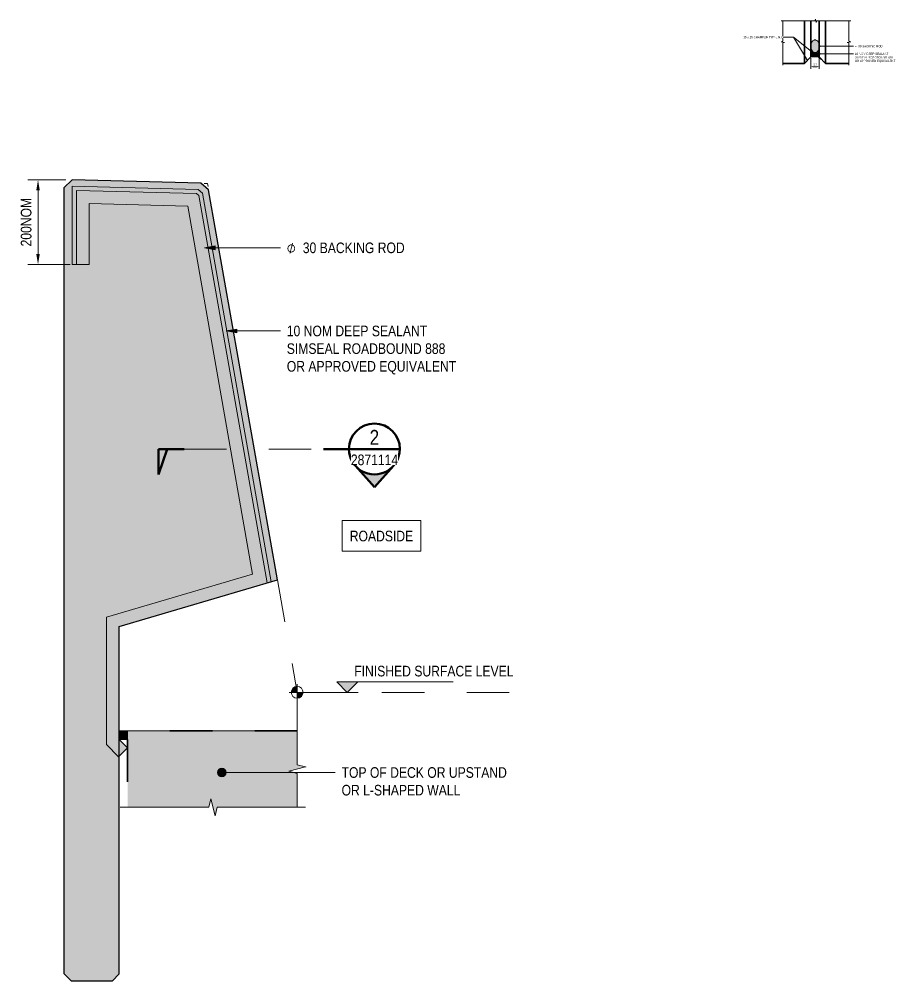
# Model space of a CAD drawing. Header units: metres. Extents: x 0.8 to 15.7, y 1.4 to 7.7.
# Drawn here: x 13.603 to 15.653, y 1.416 to 3.683 of the extents above; entities that cross this region are included whole.
import ezdxf

# ---------------------------------------------------------------- set-up
doc = ezdxf.new("R2010")
doc.units = ezdxf.units.M
doc.linetypes.add('Dot_Section Line', pattern=[0.02, 0, -0.02])
doc.linetypes.add('JacobsDash', pattern=[0.0045, 0.003, -0.0015])
doc.layers.get('Defpoints').update_dxf_attribs({"color": 41})
for name, color, linetype, lineweight in [('D-BDGE', 7, 'Continuous', 13), ('D-BDGE-LINE', 7, 'Continuous', 9), ('D-ENHA-ANNO-TEXT', 7, 'Continuous', 9), ('D-ENHA-GEN-LINE', 7, 'Continuous', 13), ('D-ENHA-TEXT', 7, 'Continuous', 9), ('D-ENHA-TEXT-DIMS', 7, 'Continuous', 9)]:
    doc.layers.add(name, color=color, linetype=linetype, lineweight=lineweight)
doc.styles.add('Arial Narrow_1', font='ARIALN.TTF', dxfattribs={"height": 0.025})
doc.styles.add('Arial Narrow_2', font='ARIALN.TTF', dxfattribs={"height": 0.035})
doc.styles.add('Arial Narrow_5', font='ARIALN.TTF', dxfattribs={"height": 0.005})
doc.styles.add('Segoe UI Symbol_1', font='seguisym.ttf', dxfattribs={"height": 0.025})
doc.styles.add('Segoe UI Symbol_2', font='seguisym.ttf', dxfattribs={"height": 0.005})
doc.dimstyles.new('Dimension_Standard_O__mm_', dxfattribs={"dimscale": 0.3048, "dimtxt": 0.025586, "dimasz": 0.082021, "dimexe": 0.07874, "dimexo": 0.049213, "dimgap": 0.049213, "dimtad": 1, "dimdec": 0, "dimlfac": 1000, "dimzin": 0, "dimdsep": 46, "dimtxsty": 'Arial Narrow_1', "dimsah": 1, "dimcen": 0.09, "dimaunit": 1, "dimadec": 4, "dimazin": 0, "dimtfac": 1, "dimtdec": 4, "dimtix": 1, "dimtmove": 0, "dimatfit": 3, "dimfxl": 1, "dimtvp": 1, "dimtfill": 1, "dimtolj": 1, "dimtzin": 0, "dimlwd": 18, "dimlwe": 18, "dimarcsym": 2})
doc.dimstyles.new('Dimension_Standard_O__mm__4', dxfattribs={"dimscale": 0.3048, "dimtxt": 0.005117, "dimasz": 0.016404, "dimexe": 0.015748, "dimexo": 0.009843, "dimgap": 0.009843, "dimtad": 1, "dimdec": 0, "dimlfac": 1000, "dimzin": 0, "dimdsep": 46, "dimtxsty": 'Arial Narrow_5', "dimsah": 1, "dimcen": 0.09, "dimaunit": 1, "dimadec": 4, "dimazin": 0, "dimtfac": 1, "dimtdec": 4, "dimtix": 1, "dimtmove": 0, "dimatfit": 3, "dimfxl": 1, "dimtvp": 1, "dimtfill": 1, "dimtolj": 1, "dimtzin": 0, "dimlwd": 18, "dimlwe": 18, "dimarcsym": 2})

# ---------------------------------------------------------------- blocks, each defined once
blk = doc.blocks.new('CS_DET_BreakLine_ViewScale1 - CS_Std BreakLine-5691786-DRG-2871114 - SECTION 1')
at = {"layer": 'D-BDGE-LINE', "lineweight": 18}
for p, q in [((0.08, 0), (0, 0)), ((0.085, 0.02), (0.08, 0)), ((0.095, -0.02), (0.085, 0.02)), ((0.1, 0), (0.095, -0.02)), ((0.2, 0), (0.1, 0))]:
    blk.add_line(p, q, dxfattribs=at)
blk = doc.blocks.new('CS_DET_BreakLine_ViewScale1 - CS_Std BreakLine-6387292-DRG-2871114 - SECTION 1')
at = {"layer": 'D-BDGE-LINE', "lineweight": 18}
for p, q in [((0.1887, 0), (-0.02, 0)), ((0.1937, 0.02), (0.1887, 0)), ((0.2037, -0.02), (0.1937, 0.02)), ((0.2087, 0), (0.2037, -0.02)), ((0.4173, 0), (0.2087, 0))]:
    blk.add_line(p, q, dxfattribs=at)
blk = doc.blocks.new('CS_DET_BreakLine_ViewScale - Std Break-6387595-DRG-2871114 - SECTION 2')
at = {"layer": 'D-BDGE-LINE'}
for p, q in [((0.048, 0), (-0.004, 0)), ((0.049, 0.004), (0.048, 0)), ((0.051, -0.004), (0.049, 0.004)), ((0.052, 0), (0.051, -0.004)), ((0.1, 0), (0.052, 0))]:
    blk.add_line(p, q, dxfattribs=at)
blk = doc.blocks.new('CS_DET_BreakLine_ViewScale - Std Break-6387596-DRG-2871114 - SECTION 2')
at = {"layer": 'D-BDGE-LINE'}
for p, q in [((-0.004, 0), (0.048, 0)), ((0.048, 0), (0.049, -0.004)), ((0.049, -0.004), (0.051, 0.004)), ((0.051, 0.004), (0.052, 0)), ((0.052, 0), (0.1, 0))]:
    blk.add_line(p, q, dxfattribs=at)
blk = doc.blocks.new('CS_DET_BreakLine_ViewScale - Std Break-6387597-DRG-2871114 - SECTION 2')
at = {"layer": 'D-BDGE-LINE'}
for p, q in [((0.076125, 0), (-0.004, 0)), ((0.077125, 0.004), (0.076125, 0)), ((0.079125, -0.004), (0.077125, 0.004)), ((0.080125, 0), (0.079125, -0.004)), ((0.16025, 0), (0.080125, 0))]:
    blk.add_line(p, q, dxfattribs=at)
blk = doc.blocks.new('CS_SYMB_SETOUT POINT - 5mm-5523154-DRG-2871114 - SECTION 1')
at = {"layer": 'D-ENHA-GEN-LINE', "lineweight": 9}
h = blk.add_hatch(color=256, dxfattribs=at)
edge = h.paths.add_edge_path()
edge.add_line((0, 0.0014), (0, 0))
edge.add_line((0, 0), (-0.0014, 0))
edge.add_arc((0, 0), 0.0014, 90, 180, ccw=False)
h = blk.add_hatch(color=256, dxfattribs=at)
edge = h.paths.add_edge_path()
edge.add_line((0, -0.0014), (0, 0))
edge.add_line((0, 0), (0.0014, 0))
edge.add_arc((0, 0), 0.0014, 270, 360, ccw=False)
for p, q in [((-0.0019, 0), (0.0019, 0)), ((-0.0014, 0), (0, 0)), ((0, -0.0019), (0, 0.0019)), ((0, 0), (0, 0.0014)), ((0.0014, 0), (0, 0)), ((0, 0), (0, -0.0014))]:
    blk.add_line(p, q, dxfattribs=at)
blk.add_circle((0, 0), 0.0014, dxfattribs=at)
for start, end in [(90, 180), (270, 360)]:
    blk.add_arc((0, 0), 0.0014, start, end, dxfattribs=at)
blk = doc.blocks.new('SYM_ANO_Level - FINISHED LEVEL 2-5691598-DRG-2871114 - SECTION 1')
at = {"layer": 'D-ENHA-GEN-LINE', "lineweight": 9}
blk.add_hatch(color=256, dxfattribs=at).paths.add_polyline_path([(0, 0), (0.00247, -0.00247), (-0.00247, -0.00247)])
for p, q in [((0.00241, 0), (-0.00259, 0)), ((0, 0), (-0.00247, -0.00247)), ((0.00247, -0.00247), (0, 0)), ((-0.025, -0.00247), (0.00241, -0.00247)), ((-0.00247, -0.00247), (0.00247, -0.00247)), ((0.0018, -0.00247), (-0.0018, -0.00247))]:
    blk.add_line(p, q, dxfattribs=at)
blk = doc.blocks.new('Drafting View - sectionTail-4870194-DRG-2871114 - SECTION 1')
at = {"layer": 'D-ENHA-ANNO-TEXT'}
blk.add_hatch(color=256, dxfattribs=at).paths.add_polyline_path([(-0.006, 0.006), (-0.004, 0), (-0.006, 0)])
at = {"layer": 'D-ENHA-ANNO-TEXT', "lineweight": 50}
for p, q in [((-0.006, 0.006), (-0.006, 0)), ((-0.004, 0), (-0.006, 0.006)), ((-0.006, 0), (-0.004, 0)), ((-0.006, 0), (0, 0))]:
    blk.add_line(p, q, dxfattribs=at)
blk = doc.blocks.new('Drafting View - SectionHead-4898858-DRG-2871114 - SECTION 1')
at = {"layer": 'D-ENHA-ANNO-TEXT'}
h = blk.add_hatch(color=256, dxfattribs=at)
edge = h.paths.add_edge_path()
edge.add_line((-0.002, 0.009), (0.00247, 0.004))
edge.add_arc((-0.002, 0), 0.006, 41.8277, 138.1723)
edge.add_line((-0.00647, 0.004), (-0.002, 0.009))
at = {"layer": 'D-ENHA-ANNO-TEXT', "lineweight": 50}
for p, q in [((-0.002, 0.009), (-0.00647, 0.004)), ((0.00247, 0.004), (-0.002, 0.009)), ((0.004, 0), (0.01, 0))]:
    blk.add_line(p, q, dxfattribs=at)
for start, end in [(360, 180), (180, 360)]:
    blk.add_arc((-0.002, 0), 0.006, start, end, dxfattribs=at)
blk = doc.blocks.new('DIMBLOCK45-DRG-2871114 - SECTION 1')
at = {"layer": 'D-ENHA-TEXT-DIMS', "color": 0, "lineweight": 18, "transparency": 16777216}
for p, q in [((13.7125, 3.3049), (13.623, 3.3049)), ((13.647, 3.1299), (13.647, 3.2799)), ((13.7225, 3.1049), (13.623, 3.1049))]:
    blk.add_line(p, q, dxfattribs=at)
at = {"layer": 'D-ENHA-TEXT-DIMS', "color": 0, "transparency": 16777216}
for points in [[(13.6429, 3.2799), (13.6512, 3.2799), (13.647, 3.3049)], [(13.6429, 3.1299), (13.6512, 3.1299), (13.647, 3.1049)]]:
    blk.add_solid(points, dxfattribs=at)
at = {"layer": 'Defpoints', "color": 0, "transparency": 16777216}
for p in [(13.647, 3.3049), (13.7275, 3.3049), (13.7375, 3.1049)]:
    blk.add_point(p, dxfattribs=at)
at = {"layer": 'D-ENHA-TEXT-DIMS', "color": 0, "lineweight": 18, "transparency": 16777216, "insert": (13.6191, 3.2049), "char_height": 0.025, "width": 0.147179, "attachment_point": 5, "rotation": 90, "style": 'Arial Narrow_1', "bg_fill": 3, "box_fill_scale": 1.1, "bg_fill_color": 256, "bg_fill_true_color": 13158600, "bg_fill_transparency": 0}
blk.add_mtext('\\A1;200NOM', dxfattribs=at)
blk = doc.blocks.new('DIMBLOCK46-DRG-2871114 - SECTION 2')
at = {"layer": 'D-ENHA-TEXT-DIMS', "color": 0, "lineweight": 18, "transparency": 16777216}
for p, q in [((15.4691, 3.5914), (15.4691, 3.5666)), ((15.4891, 3.5914), (15.4891, 3.5666)), ((15.4741, 3.5714), (15.4841, 3.5714))]:
    blk.add_line(p, q, dxfattribs=at)
at = {"layer": 'D-ENHA-TEXT-DIMS', "color": 0, "transparency": 16777216}
for points in [[(15.4741, 3.5723), (15.4741, 3.5706), (15.4691, 3.5714)], [(15.4841, 3.5723), (15.4841, 3.5706), (15.4891, 3.5714)]]:
    blk.add_solid(points, dxfattribs=at)
at = {"layer": 'Defpoints', "color": 0, "transparency": 16777216}
for p in [(15.4691, 3.5944), (15.4891, 3.5944)]:
    blk.add_point(p, dxfattribs=at)
at = {"layer": 'D-ENHA-TEXT-DIMS', "color": 0, "lineweight": 18, "transparency": 16777216, "insert": (15.4791, 3.577), "char_height": 0.005, "width": 0.007603, "attachment_point": 5, "style": 'Arial Narrow_5', "bg_fill": 3, "box_fill_scale": 1.1, "bg_fill_color": 256, "bg_fill_true_color": 13158600, "bg_fill_transparency": 0}
blk.add_mtext('\\A1;20', dxfattribs=at)
at = {"layer": 'Defpoints', "color": 0, "transparency": 16777216}
blk.add_point((15.4891, 3.5714), dxfattribs=at)

msp = doc.modelspace()

# ---------------------------------------------------------------- hatches: boundary and pattern name
at = {"layer": 'D-BDGE-LINE', "true_color": 0xd8d8d8}
for points in [[(15.4790961, 3.6046234), (15.4813213, 3.6049995), (15.4834349, 3.6061089), (15.485331, 3.6078959), (15.4869144, 3.610271), (15.4881058, 3.6131151), (15.4888454, 3.6162856), (15.4890961, 3.6196234), (15.4888454, 3.6229612), (15.4881058, 3.6261316), (15.4869144, 3.6289757), (15.485331, 3.6313509), (15.4834349, 3.6331379), (15.4813213, 3.6342473), (15.4790961, 3.6346234), (15.4768709, 3.6342473), (15.4747573, 3.6331379), (15.4728612, 3.6313509), (15.4712778, 3.6289757), (15.4700864, 3.6261316), (15.4693468, 3.6229612), (15.4690961, 3.6196234), (15.4693468, 3.6162856), (15.4700974, 3.613089), (15.4712792, 3.6102689), (15.4729129, 3.6078472), (15.4747576, 3.6061087), (15.4768709, 3.6049995), (15.4782366, 3.6047687)], [(13.8382029, 1.9450845), (13.8583121, 1.9651937), (13.8382029, 1.9853028), (13.8382029, 1.9728764)]]:
    msp.add_hatch(color=254, dxfattribs=at).paths.add_polyline_path(points)
at = {"layer": 'D-BDGE-LINE', "true_color": 0x808080}
h = msp.add_hatch(dxfattribs=at)
h.set_pattern_fill('FP_8', color=8, style=0, pattern_type=2)
h.set_pattern_definition([(45, (-0.8616846, 0), (-0.00212132034, 0.00212132034), []), (135, (-0.8616846, 0), (-0.00212132034, -0.00212132034), [])])
h.paths.add_polyline_path([(15.4813213, 3.5943926), (15.4890961, 3.5943926), (15.4890961, 3.6193926), (15.4888436, 3.6160455), (15.4881056, 3.6128885), (15.4869144, 3.6100402), (15.4853305, 3.6076653), (15.4834346, 3.6058794), (15.4813213, 3.6047687), (15.4790961, 3.6043926), (15.4768709, 3.6047687), (15.4747573, 3.6058808), (15.4728612, 3.6076651), (15.4712778, 3.610043), (15.4700864, 3.6128843), (15.4693468, 3.6160548), (15.4690961, 3.6193926), (15.4690961, 3.5943926), (15.4790961, 3.5943926)])
at = {"layer": 'D-BDGE-LINE', "true_color": 0xffffff}
for points in [[(13.8222367, 1.416092), (13.8382029, 1.4320583), (13.8382029, 2.2511937), (14.2113381, 2.3611937), (14.0491173, 3.2811937), (14.0305343, 3.2966146), (13.7275187, 3.3048718), (13.7082029, 3.285556), (13.7082029, 1.4330715), (13.7251824, 1.416092)], [(14.0643806, 1.8051937), (14.0693806, 1.8251937), (14.2580446, 1.8251937), (14.2580446, 1.9051937), (14.2380446, 1.9101937), (14.2772953, 1.9200063), (14.2772953, 1.920381), (14.2580446, 1.9251937), (14.2580446, 2.0051937), (13.8583121, 2.0051937), (13.8583121, 1.8251937), (14.0493806, 1.8251937), (14.0543806, 1.8451937), (14.0593806, 1.8251937)]]:
    msp.add_hatch(color=7, dxfattribs=at).paths.add_polyline_path(points)
at = {"layer": 'D-BDGE-LINE'}
msp.add_hatch(color=256, dxfattribs=at).paths.add_polyline_path([(13.8583121, 1.9851937), (13.8583121, 2.0051937), (13.8383121, 2.0051937), (13.8383121, 1.9851937)])
at = {"layer": 'D-ENHA-TEXT'}
for points in [[(15.4880621, 3.6197809), (15.4930621, 3.6188993), (15.4930621, 3.6206626)], [(15.4611096, 3.5860037), (15.459314, 3.5907527), (15.4577981, 3.5898522)], [(15.4863867, 3.6018247), (15.4913867, 3.6009431), (15.4913867, 3.6027063)], [(15.4945405, 3.5884325), (15.4911767, 3.5922354), (15.4900789, 3.5908556)], [(14.0397913, 3.1443936), (14.0647913, 3.1399854), (14.0647913, 3.1488017)], [(14.0907902, 2.9483623), (14.1157902, 2.9439541), (14.1157902, 2.9527705)]]:
    msp.add_hatch(color=256, dxfattribs=at).paths.add_polyline_path(points)
h = msp.add_hatch(color=256, dxfattribs=at)
edge = h.paths.add_edge_path()
edge.add_arc((14.0804988, 1.9071633), 0.01, 0, 360)

# ---------------------------------------------------------------- linework, layer by layer
at = {"layer": 'D-BDGE', "lineweight": 35}
for p, q in [((15.4540961, 3.6793926), (15.4540961, 3.5793926)), ((15.4690961, 3.6793926), (15.4690961, 3.5943926)), ((15.4890961, 3.6793926), (15.4890961, 3.5943926)), ((15.5040961, 3.6793926), (15.5040961, 3.5793926)), ((15.4540961, 3.5793926), (15.4690961, 3.5943926)), ((15.5040961, 3.5793926), (15.4890961, 3.5943926)), ((15.4028461, 3.5793926), (15.4540961, 3.5793926)), ((15.5040961, 3.5793926), (15.5590961, 3.5793926))]:
    msp.add_line(p, q, dxfattribs=at)
at = {"layer": 'D-BDGE', "lineweight": 9}
for p, q in [((15.4690961, 3.6193926), (15.4690961, 3.5943926)), ((15.4890961, 3.5943926), (15.4890961, 3.6193926)), ((15.4690961, 3.5943926), (15.4890961, 3.5943926)), ((14.0385172, 3.29641), (14.0464562, 3.2961937)), ((14.0464562, 3.2961937), (14.0477795, 3.2887109)), ((14.1872364, 2.3540885), (14.1967149, 2.3568828))]:
    msp.add_line(p, q, dxfattribs=at)
at = {"layer": 'D-BDGE', "lineweight": 25}
for p, q in [((13.7275187, 3.3048718), (13.7082029, 3.285556)), ((14.0305343, 3.2966146), (13.7275187, 3.3048718)), ((14.0491173, 3.2811937), (14.0305343, 3.2966146)), ((13.7082029, 3.285556), (13.7082029, 1.4330715)), ((14.2113381, 2.3611937), (14.0491173, 3.2811937)), ((13.8382029, 2.2511937), (14.2113381, 2.3611937)), ((13.8382029, 1.4320583), (13.8382029, 2.2511937)), ((13.7082029, 1.4330715), (13.7251824, 1.416092)), ((13.8222367, 1.416092), (13.8382029, 1.4320583)), ((13.7251824, 1.416092), (13.8222367, 1.416092))]:
    msp.add_line(p, q, dxfattribs=at)
at = {"layer": 'D-BDGE', "lineweight": 18}
for p, q in [((14.0245487, 3.282054), (13.7275187, 3.290148)), ((13.7275187, 3.290148), (13.7275187, 3.1048718)), ((13.7375187, 3.1048718), (13.7375187, 3.2798718)), ((13.7375187, 3.2798718), (14.0208423, 3.2721512)), ((14.0208423, 3.2721512), (13.7375187, 3.2798718)), ((13.7375187, 3.2798718), (13.7375187, 3.1048718)), ((14.0208423, 3.2721512), (14.0261244, 3.2678003)), ((14.0259439, 3.267949), (14.0208423, 3.2721512)), ((14.0351173, 3.2733485), (14.0245487, 3.282054)), ((14.1870898, 2.3540453), (14.0259439, 3.267949)), ((14.0261244, 3.2678003), (14.1872364, 2.3540885)), ((14.1967149, 2.3568828), (14.0351173, 3.2733485)), ((13.7675187, 3.1048718), (13.7675187, 3.2490431)), ((13.7675187, 3.2490431), (13.9999314, 3.2427099)), ((13.9999314, 3.2427099), (14.1528898, 2.3752396)), ((13.7275187, 3.1048718), (13.7375187, 3.1048718)), ((13.7375187, 3.1048718), (13.7675187, 3.1048718)), ((14.1528898, 2.3752396), (13.8082029, 2.2736261)), ((13.8382029, 2.2511937), (14.1870898, 2.3540453)), ((13.8082029, 2.2736261), (13.8082029, 1.9728764)), ((13.8382029, 1.9853028), (13.8382029, 2.2511937)), ((13.8583121, 2.0051937), (13.8383121, 2.0051937)), ((13.8383121, 2.0051937), (13.8383121, 1.9851937)), ((13.8383121, 1.9851937), (13.8383121, 2.0051937)), ((13.8583121, 1.9851937), (13.8583121, 2.0051937)), ((13.8082029, 1.9728764), (13.8370989, 1.9439805)), ((13.8583121, 1.9651937), (13.8382029, 1.9853028)), ((13.8383121, 1.9851937), (13.8583121, 1.9851937)), ((13.8583121, 1.9851937), (13.8383121, 1.9851937)), ((13.8370989, 1.9439805), (13.8583121, 1.9651937))]:
    msp.add_line(p, q, dxfattribs=at)
at = {"layer": 'D-BDGE', "color": 8, "linetype": 'JacobsDash', "lineweight": 18, "true_color": 0x808080}
for p, q in [((14.2113381, 2.3611937), (14.2579825, 2.0961684)), ((14.2579825, 2.0961684), (14.7580249, 2.0961684)), ((14.2580446, 2.0961937), (14.2580446, 2.0251937)), ((13.8583121, 2.0051937), (14.2580446, 2.0051937))]:
    msp.add_line(p, q, dxfattribs=at)
at = {"layer": 'D-BDGE', "linetype": 'JacobsDash', "lineweight": 35}
for p, q in [((14.2580446, 2.0051937), (13.8583121, 2.0051937)), ((13.8583121, 1.9851937), (13.8583121, 1.8251937)), ((14.2772953, 1.9200063), (14.2772953, 1.920381))]:
    msp.add_line(p, q, dxfattribs=at)
at = {"layer": 'D-BDGE'}
for points in [[(15.4890961, 3.6196234), (15.489094, 3.6207639), (15.4889283, 3.6229808), (15.4879334, 3.6272578), (15.4855444, 3.6317502), (15.4820883, 3.6342459), (15.4790961, 3.6347493), (15.476478, 3.6343083), (15.4736749, 3.6325642), (15.4711287, 3.629158), (15.469477, 3.6246584), (15.4690993, 3.6213341), (15.4690961, 3.6196234)], [(15.4690961, 3.6196234), (15.4690982, 3.6184829), (15.4692639, 3.616266), (15.4702588, 3.611989), (15.4726478, 3.6074966), (15.4761039, 3.6050009), (15.4790961, 3.6044975), (15.4817142, 3.6049385), (15.4845173, 3.6066826), (15.4870635, 3.6100888), (15.4887152, 3.6145883), (15.489093, 3.6179126), (15.4890961, 3.6196234)]]:
    msp.add_open_spline(points, degree=3, knots=[0, 0, 0, 0, 0.071428571, 0.142857143, 0.285714286, 0.428571429, 0.5, 0.571428571, 0.678571429, 0.785714286, 0.892857143, 1, 1, 1, 1], dxfattribs=at)
at = {"layer": 'D-BDGE', "lineweight": 9}
msp.add_open_spline([(15.4890961, 3.6193926), (15.4890897, 3.6170979), (15.488584, 3.6138049), (15.48698, 3.609958), (15.4848511, 3.6067689), (15.4813977, 3.6042684), (15.4771788, 3.6042691), (15.4736744, 3.6064549), (15.4711312, 3.6098561), (15.4694761, 3.6143581), (15.4690993, 3.6176818), (15.4690961, 3.6193926)], degree=3, knots=[0, 0, 0, 0, 0.142857143, 0.214285714, 0.285714286, 0.428571429, 0.571428571, 0.678571429, 0.785714286, 0.892857143, 1, 1, 1, 1], dxfattribs=at)
at = {"layer": 'D-ENHA-ANNO-TEXT', "color": 7, "linetype": 'Dot_Section Line', "true_color": 0xffffff}
msp.add_line((13.9913402, 2.6699542), (14.4201983, 2.6699542), dxfattribs=at)
at = {"layer": 'D-ENHA-ANNO-TEXT', "lineweight": 50}
msp.add_line((14.3801983, 2.6699542), (14.5001983, 2.6699542), dxfattribs=at)
at = {"layer": 'D-ENHA-TEXT'}
for p, q in [((15.4284145, 3.6410429), (15.3919312, 3.6410429)), ((15.4284145, 3.6410429), (15.3919312, 3.6410429)), ((15.4930621, 3.6206626), (15.4880621, 3.6197809)), ((15.4880621, 3.6197809), (15.4930621, 3.6188993)), ((15.4880621, 3.6197809), (15.5700492, 3.6197809)), ((15.4930621, 3.6188993), (15.4930621, 3.6206626)), ((14.0647913, 3.1488017), (14.0397913, 3.1443936)), ((14.0397913, 3.1443936), (14.0647913, 3.1399854)), ((14.0397913, 3.1443936), (14.2185612, 3.1443936)), ((14.0647913, 3.1399854), (14.0647913, 3.1488017)), ((14.1157902, 2.9527705), (14.0907902, 2.9483623)), ((14.0907902, 2.9483623), (14.1157902, 2.9439541)), ((14.0907902, 2.9483623), (14.2185612, 2.9483623)), ((14.1157902, 2.9439541), (14.1157902, 2.9527705)), ((14.0804988, 1.9071633), (14.3477211, 1.9071633))]:
    msp.add_line(p, q, dxfattribs=at)
at = {"layer": 'D-ENHA-TEXT', "lineweight": 18, "flags": 128}
msp.add_lwpolyline([(14.3644095, 2.5010235), (14.5497533, 2.5010235), (14.5497533, 2.4293235), (14.3644095, 2.4293235)], close=True, dxfattribs=at)
at = {"layer": 'D-ENHA-TEXT'}
msp.add_circle((14.0804988, 1.9071633), 0.01, dxfattribs=at)

# ---------------------------------------------------------------- block references
at = {"layer": 'D-BDGE-LINE'}
for name, p, rotation in [('CS_DET_BreakLine_ViewScale - Std Break-6387597-DRG-2871114 - SECTION 2', (15.5590961, 3.6793926), 180), ('CS_DET_BreakLine_ViewScale - Std Break-6387596-DRG-2871114 - SECTION 2', (15.4028461, 3.5793926), 90.00000000000018), ('CS_DET_BreakLine_ViewScale - Std Break-6387595-DRG-2871114 - SECTION 2', (15.5590961, 3.5793926), 89.99999999999982), ('CS_DET_BreakLine_ViewScale1 - CS_Std BreakLine-5691786-DRG-2871114 - SECTION 1', (14.2580446, 1.8251937), 89.99999999999984)]:
    msp.add_blockref(name, p, dxfattribs=dict(at, rotation=rotation))
msp.add_blockref('CS_DET_BreakLine_ViewScale1 - CS_Std BreakLine-6387292-DRG-2871114 - SECTION 1', (13.8607165, 1.8251937), dxfattribs=at)
at = {"layer": 'D-ENHA-ANNO-TEXT', "lineweight": 50, "xscale": 9.999999999999996, "yscale": 9.999999999999996, "zscale": 9.999999999999996, "rotation": 180}
msp.add_blockref('Drafting View - SectionHead-4898858-DRG-2871114 - SECTION 1', (14.4201983, 2.6699542), dxfattribs=at)
at = {"layer": 'D-ENHA-ANNO-TEXT', "lineweight": 50, "extrusion": (0, 0, -1), "xscale": 9.999999999999996, "yscale": 9.999999999999996, "zscale": 9.999999999999996, "rotation": 180}
msp.add_blockref('Drafting View - sectionTail-4870194-DRG-2871114 - SECTION 1', (-13.9913402, 2.6699542), dxfattribs=at)
at = {"layer": 'D-ENHA-GEN-LINE', "lineweight": 9, "xscale": 10, "yscale": 10, "zscale": 10}
msp.add_blockref('CS_SYMB_SETOUT POINT - 5mm-5523154-DRG-2871114 - SECTION 1', (14.2580446, 2.0961937), dxfattribs=at)
at = {"layer": 'D-ENHA-GEN-LINE', "lineweight": 9, "xscale": 10, "yscale": 10, "zscale": 10, "rotation": 180}
msp.add_blockref('SYM_ANO_Level - FINISHED LEVEL 2-5691598-DRG-2871114 - SECTION 1', (14.3760807, 2.0961684), dxfattribs=at)

# ---------------------------------------------------------------- texts
at = {"layer": 'D-ENHA-GEN-LINE', "insert": (14.3926508, 2.1587817), "char_height": 0.025, "attachment_point": 1, "style": 'Arial Narrow_1', "bg_fill": 3, "box_fill_scale": 1, "bg_fill_color": 256, "bg_fill_true_color": 13158600, "bg_fill_transparency": 0}
msp.add_mtext('FINISHED SURFACE LEVEL', dxfattribs=at)
at = {"layer": 'D-ENHA-TEXT', "char_height": 0.025, "attachment_point": 1, "bg_fill": 3, "box_fill_scale": 1, "bg_fill_color": 256, "bg_fill_true_color": 13158600, "bg_fill_transparency": 0}
for s, insert, style in [('\\fSegoe UI Symbol|b0|i0|c254|p34|;⌀', (14.2335612, 3.1568936), 'Segoe UI Symbol_1'), ('10 NOM DEEP SEALANT ', (14.2335612, 2.9608623), 'Arial Narrow_1'), ('SIMSEAL ROADBOUND 888 ', (14.2335612, 2.9191904), 'Arial Narrow_1'), ('OR APPROVED EQUIVALENT', (14.2335612, 2.8775186), 'Arial Narrow_1'), ('TOP OF DECK OR UPSTAND ', (14.3627211, 1.9196633), 'Arial Narrow_1'), ('OR L-SHAPED WALL', (14.3627211, 1.8779914), 'Arial Narrow_1')]:
    msp.add_mtext(s, dxfattribs=dict(at, insert=insert, style=style))

# ---------------------------------------------------------------- next in the draw order: texts
at = {"layer": 'D-ENHA-ANNO-TEXT', "insert": (14.4289441, 2.7149237), "char_height": 0.035, "attachment_point": 1, "style": 'Arial Narrow_2', "bg_fill": 3, "box_fill_scale": 1, "bg_fill_color": 256, "bg_fill_transparency": 0}
msp.add_mtext('2', dxfattribs=at)
at = {"layer": 'D-ENHA-ANNO-TEXT', "insert": (14.3846441, 2.6569175), "char_height": 0.025, "attachment_point": 1, "style": 'Arial Narrow_1', "bg_fill": 3, "box_fill_scale": 1, "bg_fill_color": 256, "bg_fill_true_color": 13158600, "bg_fill_transparency": 0}
msp.add_mtext('2871114', dxfattribs=at)
at = {"layer": 'D-ENHA-TEXT', "attachment_point": 1, "bg_fill": 3, "box_fill_scale": 1, "bg_fill_color": 256, "bg_fill_true_color": 13158600, "bg_fill_transparency": 0}
for s, insert, char_height, style in [('15 x 15 CHAMFER TYP U.N.O', (15.3099512, 3.6435429), 0.005, 'Arial Narrow_5'), ('\\fSegoe UI Symbol|b0|i0|c254|p34|;⌀', (15.5730492, 3.6222809), 0.005, 'Segoe UI Symbol_2'), (' 30 BACKING ROD', (14.2633268, 3.1568936), 0.025, 'Arial Narrow_1')]:
    msp.add_mtext(s, dxfattribs=dict(at, insert=insert, char_height=char_height, style=style))
at = {"layer": 'D-ENHA-TEXT', "lineweight": 18, "insert": (14.3820554, 2.4772892), "char_height": 0.025, "attachment_point": 1, "style": 'Arial Narrow_1', "bg_fill": 3, "box_fill_scale": 1, "bg_fill_color": 256, "bg_fill_true_color": 13158600, "bg_fill_transparency": 0}
msp.add_mtext('ROADSIDE', dxfattribs=at)

# ---------------------------------------------------------------- next in the draw order: dimensions: what is measured, and where the dimension line sits
at = {"layer": 'D-ENHA-TEXT-DIMS', "lineweight": 18}
dim = msp.add_linear_dim(base=(15.4890961, 3.5714354), p1=(15.4690961, 3.5943926), p2=(15.4890961, 3.5943926), dimstyle='Dimension_Standard_O__mm__4', override={"dimpost": '<>', "dimfxl": 0.02}, dxfattribs=at)
dim.commit()
dim.dimension.update_dxf_attribs({"geometry": 'DIMBLOCK46-DRG-2871114 - SECTION 2', "text_midpoint": (15.4790961, 3.5769883)})
dim = msp.add_linear_dim(base=(13.647034, 3.3048718), p1=(13.7375187, 3.1048718), p2=(13.7275187, 3.3048718), angle=90, dimstyle='Dimension_Standard_O__mm_', override={"dimpost": '<>NOM', "dimfxl": 0.20025}, dxfattribs=at)
dim.commit()
dim.dimension.update_dxf_attribs({"geometry": 'DIMBLOCK45-DRG-2871114 - SECTION 1', "text_midpoint": (13.6190992, 3.2048718)})

# ---------------------------------------------------------------- next in the draw order: linework, layer by layer
at = {"layer": 'D-ENHA-TEXT'}
for p, q in [((15.4945405, 3.5884325), (15.4284145, 3.6410429)), ((15.4611096, 3.5860037), (15.4284145, 3.6410429)), ((15.459314, 3.5907527), (15.4577981, 3.5898522)), ((15.4577981, 3.5898522), (15.4611096, 3.5860037)), ((15.4611096, 3.5860037), (15.459314, 3.5907527)), ((15.4913867, 3.6027063), (15.4863867, 3.6018247)), ((15.4863867, 3.6018247), (15.4913867, 3.6009431)), ((15.4863867, 3.6018247), (15.5700492, 3.6018247)), ((15.4911767, 3.5922354), (15.4900789, 3.5908556)), ((15.4900789, 3.5908556), (15.4945405, 3.5884325)), ((15.4945405, 3.5884325), (15.4911767, 3.5922354)), ((15.4913867, 3.6009431), (15.4913867, 3.6027063))]:
    msp.add_line(p, q, dxfattribs=at)

# ---------------------------------------------------------------- next in the draw order: texts
at = {"layer": 'D-ENHA-TEXT', "insert": (15.5790023, 3.6222809), "char_height": 0.005, "attachment_point": 1, "style": 'Arial Narrow_5', "bg_fill": 3, "box_fill_scale": 1, "bg_fill_color": 256, "bg_fill_true_color": 13158600, "bg_fill_transparency": 0}
msp.add_mtext(' 30 BACKING ROD', dxfattribs=at)

# ---------------------------------------------------------------- next in the draw order: texts
at = {"layer": 'D-ENHA-TEXT', "insert": (15.5730492, 3.6043247), "char_height": 0.005, "attachment_point": 1, "style": 'Arial Narrow_5', "bg_fill": 3, "box_fill_scale": 1, "bg_fill_color": 256, "bg_fill_true_color": 13158600, "bg_fill_transparency": 0}
msp.add_mtext('10 NOM DEEP SEALANT ', dxfattribs=at)

# ---------------------------------------------------------------- next in the draw order: texts
at = {"layer": 'D-ENHA-TEXT', "insert": (15.5730492, 3.5959903), "char_height": 0.005, "attachment_point": 1, "style": 'Arial Narrow_5', "bg_fill": 3, "box_fill_scale": 1, "bg_fill_color": 256, "bg_fill_true_color": 13158600, "bg_fill_transparency": 0}
msp.add_mtext('SIMSEAL ROADBOUND 888 ', dxfattribs=at)

# ---------------------------------------------------------------- next in the draw order: texts
at = {"layer": 'D-ENHA-TEXT', "insert": (15.5730492, 3.5876559), "char_height": 0.005, "attachment_point": 1, "style": 'Arial Narrow_5', "bg_fill": 3, "box_fill_scale": 1, "bg_fill_color": 256, "bg_fill_true_color": 13158600, "bg_fill_transparency": 0}
msp.add_mtext('OR APPROVED EQUIVALENT', dxfattribs=at)

doc.saveas('drawing.dxf')
